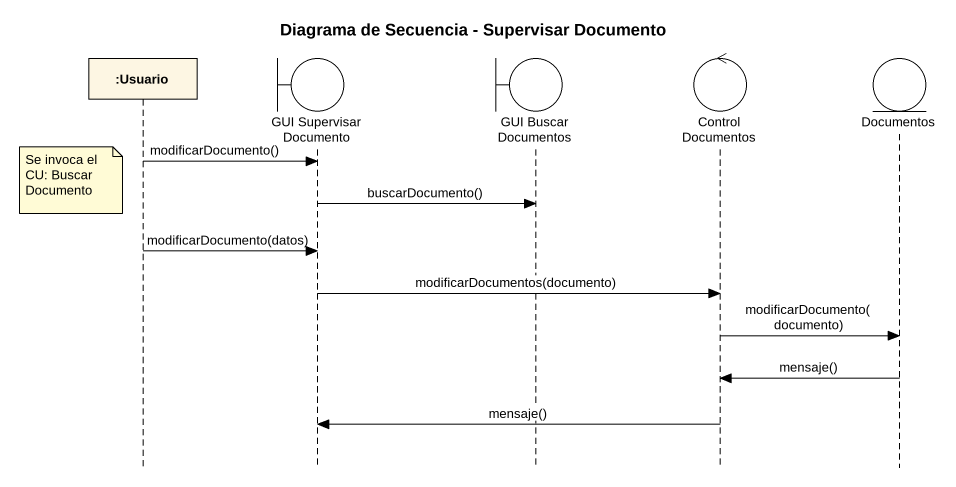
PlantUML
@startuml
title Diagrama de Secuencia - Supervisar Documento
hide footbox
participant ":Usuario" as Usuario
boundary "GUI Supervisar Documento" as GUI_Supervisar_Documento
boundary "GUI Buscar Documentos" as GUI_Buscar_Documentos
control "Control Documentos" as Control_Documentos
entity Documentos

Usuario -> GUI_Supervisar_Documento : modificarDocumento()
note left of Usuario : Se invoca el CU: Buscar Documento
GUI_Supervisar_Documento -> GUI_Buscar_Documentos : buscarDocumento()
Usuario -> GUI_Supervisar_Documento : modificarDocumento(datos)
GUI_Supervisar_Documento -> Control_Documentos : modificarDocumentos(documento)
Control_Documentos -> Documentos : modificarDocumento(documento)
Documentos -> Control_Documentos : mensaje()
Control_Documentos -> GUI_Supervisar_Documento : mensaje()
@enduml
